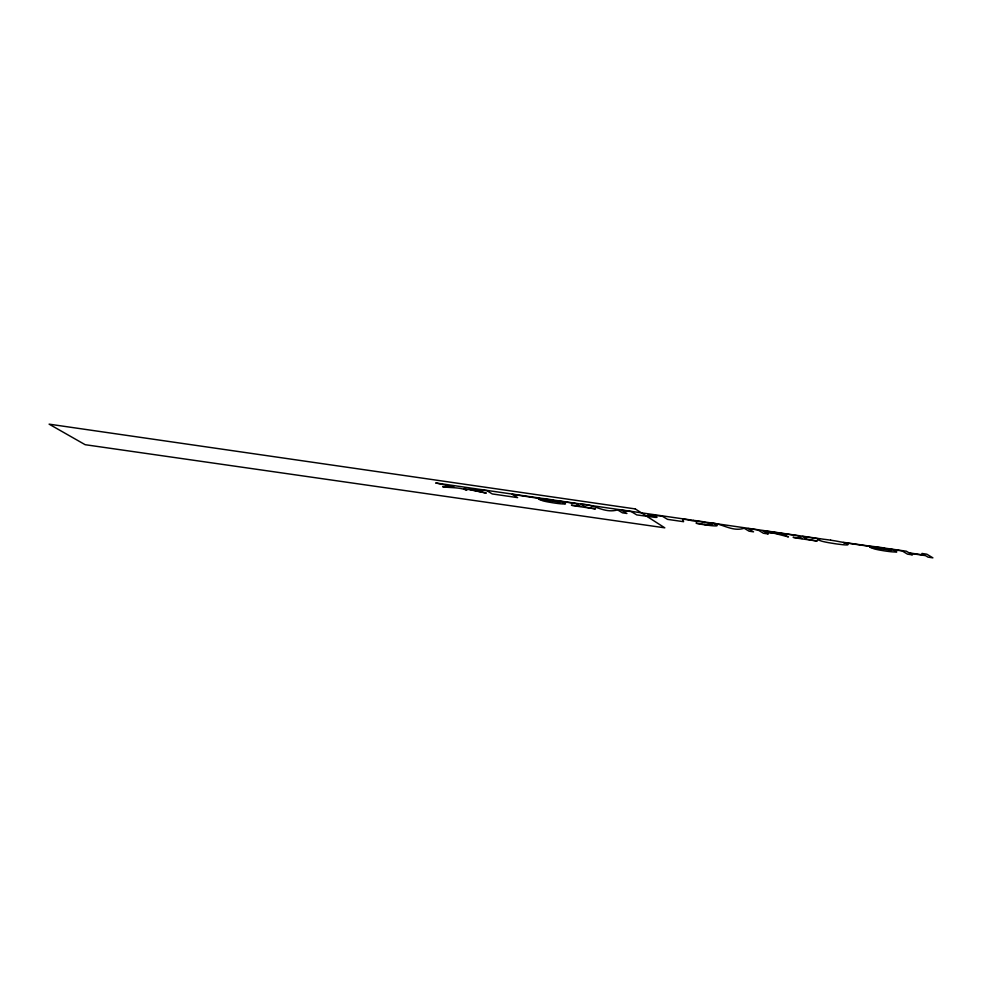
<?xml version="1.0" encoding="UTF-8"?>
<svg xmlns="http://www.w3.org/2000/svg" width="982" height="982" viewBox="0 0 982 982"><rect width="100%" height="100%" fill="white"/><g stroke="black" fill="none" stroke-linecap="round" stroke-linejoin="round"><path stroke-width="1.47" d="M704.339 524.388L706.463 524.67A9.832 0.835 9.3 0 0 709.826 524.989L710.158 525.002A11.477 0.982 9.3 0 0 712.159 524.916L709.421 523.443M705.297 524.904L710.673 525.579A14.411 1.228 9.3 0 0 714.601 525.886A15.417 1.313 9.3 0 0 716.909 525.824L717.241 525.284A25.053 2.136 9.3 0 0 716.762 524.965L714.712 524.192A14.583 1.24 9.3 0 0 710.735 523.16L710.023 523.013C722.052 522.989 731.492 532.072 743.926 528.353A16.915 1.448 9.3 0 0 744.27 528.304L749.07 531.188L753.55 531.839L748.026 528.512L757.932 529.949L763.456 533.275L768.317 533.975L765.469 532.269L771.668 532.956A17.075 1.461 9.3 0 1 774.442 533.336L788.485 536.909L782.973 534.49A7.77 0.663 9.3 0 0 780.543 533.962L764.671 531.79L762.793 530.661L797.58 535.706L802.269 538.517L793.1 537.191L793.935 537.694L817.184 541.07L807.155 539.228L802.466 536.418L819.737 538.983A14.742 1.264 9.3 0 0 817.92 539.057L817.748 539.683A27.594 2.357 9.3 0 0 818.337 540.014L821.934 541.229A13.392 1.142 9.3 0 0 824.671 541.88A12.521 1.068 9.3 0 0 828.575 542.665L834.737 543.672A22.893 1.952 9.3 0 0 837.315 544.04L842.421 544.666A13.957 1.191 9.3 0 0 847.687 544.887L848.19 544.31A26.833 2.295 9.3 0 0 847.736 544.003L845.932 543.279A14.963 1.277 9.3 0 0 843.452 542.58L872.384 546.765A15.295 1.301 9.3 0 1 879.835 547.674L883.505 548.275A8.801 0.749 9.3 0 1 888.501 549.331L891.361 550.313L869.794 547.195L874.311 548.913A12.25 1.043 9.3 0 0 875.735 549.269L876.251 549.38A10.667 0.908 9.3 0 0 879.651 550.08L884.316 550.865A17.48 1.498 9.3 0 0 886.525 551.184L888.612 551.467A12.95 1.105 9.3 0 0 892.687 551.884L894.099 551.97A16.031 1.375 9.3 0 0 895.302 551.994A15.442 1.313 9.3 0 0 896.812 551.859L892.417 549.687A13.11 1.117 9.3 0 0 890.919 549.319L902.188 550.951L907.54 554.167L912.438 554.879L909.933 553.369L925.498 555.628L928.002 557.138L932.9 557.85L926.799 554.179L921.902 553.467L924.676 555.137L909.099 552.878L906.337 551.209L885.69 548.251A15.835 1.35 9.3 0 0 879.614 547.269L870.948 546.188A13.564 1.154 9.3 0 0 869.549 546.078L840.629 541.929A13.503 1.154 9.3 0 0 835.645 540.972L830.662 540.174M682.404 518.766L554.253 500.182A15.933 1.363 9.3 0 0 548.337 499.237A22.623 1.927 9.3 0 0 541.585 498.34L435.701 482.96L454.065 487.06L442.722 486.765C450.996 488.017 459.195 487.109 466.855 490.263L464.007 488.545L486.286 493.087L469.089 489.245L486.753 490.632L492.277 493.946L517.637 497.628L512.113 494.302L541.094 498.733A15.295 1.301 9.3 0 1 548.545 499.642L552.228 500.231A8.801 0.749 9.3 0 1 557.224 501.286L560.071 502.281L538.504 499.151L543.021 500.881A12.25 1.043 9.3 0 0 544.445 501.225L544.961 501.348A10.667 0.908 9.3 0 0 548.373 502.035L553.038 502.821A17.48 1.498 9.3 0 0 555.247 503.14L557.322 503.422A12.95 1.105 9.3 0 0 561.397 503.852L562.809 503.938A16.031 1.375 9.3 0 0 564.024 503.962A15.442 1.313 9.3 0 0 565.522 503.827L560.918 501.581A12.987 1.105 9.3 0 0 559.323 501.201L558.721 501.065L575.869 503.557L580.558 506.368L571.401 505.043L572.236 505.546L595.473 508.909L585.444 507.08L580.755 504.257C593.828 503.803 603.991 513.696 617.297 509.989A16.915 1.448 9.3 0 0 617.629 509.928L622.441 512.825L626.909 513.476L621.385 510.149L631.23 511.585L636.753 514.899L654.552 517.318A8.961 0.761 9.3 0 0 655.78 517.391L656.025 517.391A7.684 0.651 9.3 0 0 657.007 517.293L656.565 516.863A7.893 0.675 9.3 0 0 653.644 516.029A7.291 0.626 9.3 0 0 651.631 515.624L647.924 514.985L662.028 516.041L667.539 519.368L683.595 521.7C679.151 516.692 693.231 521.516 693.488 520.816A12.435 1.068 9.3 0 1 699.307 521.491A13.699 1.166 9.3 0 1 700.485 521.675L703.222 522.117A9.378 0.798 9.3 0 1 707.065 522.866A10.102 0.859 9.3 0 1 709.421 523.443M693.464 520.362L688.198 519.576A7.819 0.663 9.3 0 0 682.441 518.778M704.352 524.4A13.122 1.117 9.3 0 1 696.017 522.964L697.011 523.566A17.271 1.473 9.3 0 0 705.272 524.891M830.674 540.174A17.995 1.534 9.3 0 0 824.045 539.302L705.334 522.093A17.357 1.485 9.3 0 0 693.538 520.386M635.268 508.922L49.1 424.15L85.164 444.699L664.814 527.837L635.268 508.922"/></g></svg>
